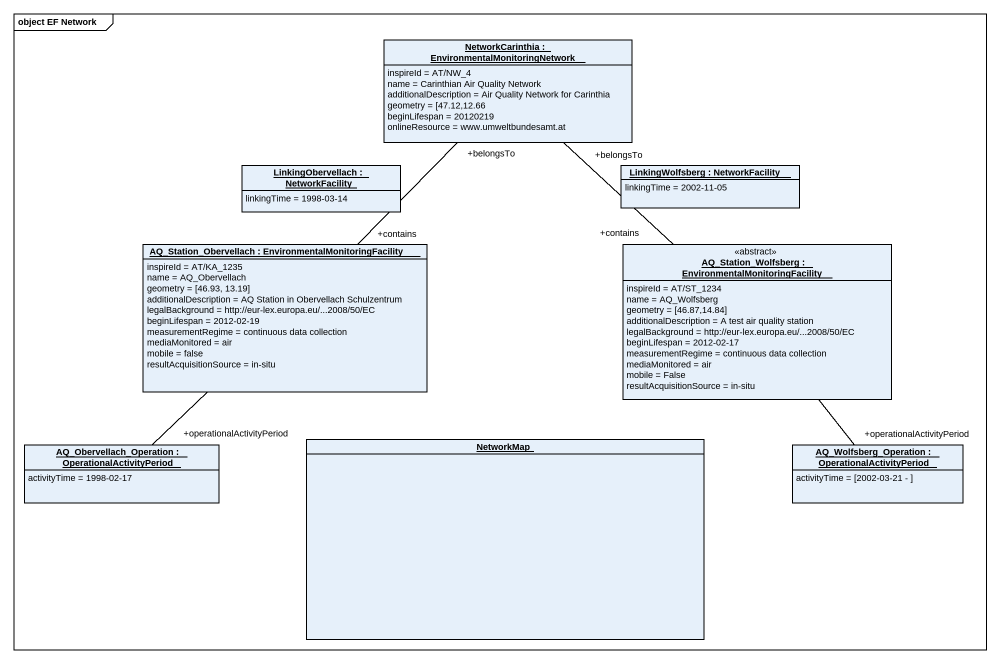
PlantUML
@startuml
mainframe object EF Network
hide circle
hide empty members
object "NetworkCarinthia : EnvironmentalMonitoringNetwork" as NetworkCarinthia {
  inspireId = AT/NW_4
  name = Carinthian Air Quality Network
  additionalDescription = Air Quality Network for Carinthia
  geometry = [47.12,12.66
  beginLifespan = 20120219
  onlineResource = www.umweltbundesamt.at
}
object "LinkingObervellach : NetworkFacility" as LinkingObervellach {
  linkingTime = 1998-03-14
}
object "LinkingWolfsberg : NetworkFacility" as LinkingWolfsberg {
  linkingTime = 2002-11-05
}
object "AQ_Station_Obervellach : EnvironmentalMonitoringFacility" as AQ_Station_Obervellach {
  inspireId = AT/KA_1235
  name = AQ_Obervellach
  geometry = [46.93, 13.19]
  additionalDescription = AQ Station in Obervellach Schulzentrum
  legalBackground = http://eur-lex.europa.eu/...2008/50/EC
  beginLifespan = 2012-02-19
  measurementRegime = continuous data collection
  mediaMonitored = air
  mobile = false
  resultAcquisitionSource = in-situ
}
object "AQ_Station_Wolfsberg : EnvironmentalMonitoringFacility" as AQ_Station_Wolfsberg <<abstract>> {
  inspireId = AT/ST_1234
  name = AQ_Wolfsberg
  geometry = [46.87,14.84]
  additionalDescription = A test air quality station
  legalBackground = http://eur-lex.europa.eu/...2008/50/EC
  beginLifespan = 2012-02-17
  measurementRegime = continuous data collection
  mediaMonitored = air
  mobile = False
  resultAcquisitionSource = in-situ
}
object "AQ_Obervellach_Operation : OperationalActivityPeriod" as AQ_Obervellach_Operation {
  activityTime = 1998-02-17
}
object NetworkMap
object "AQ_Wolfsberg_Operation : OperationalActivityPeriod" as AQ_Wolfsberg_Operation {
  activityTime = [2002-03-21 - ]
}
NetworkCarinthia "+belongsTo" -- "+contains" AQ_Station_Obervellach
NetworkCarinthia "+belongsTo" -- "+contains" AQ_Station_Wolfsberg
AQ_Station_Obervellach -- "+operationalActivityPeriod" AQ_Obervellach_Operation
AQ_Station_Wolfsberg -- "+operationalActivityPeriod" AQ_Wolfsberg_Operation
@enduml
